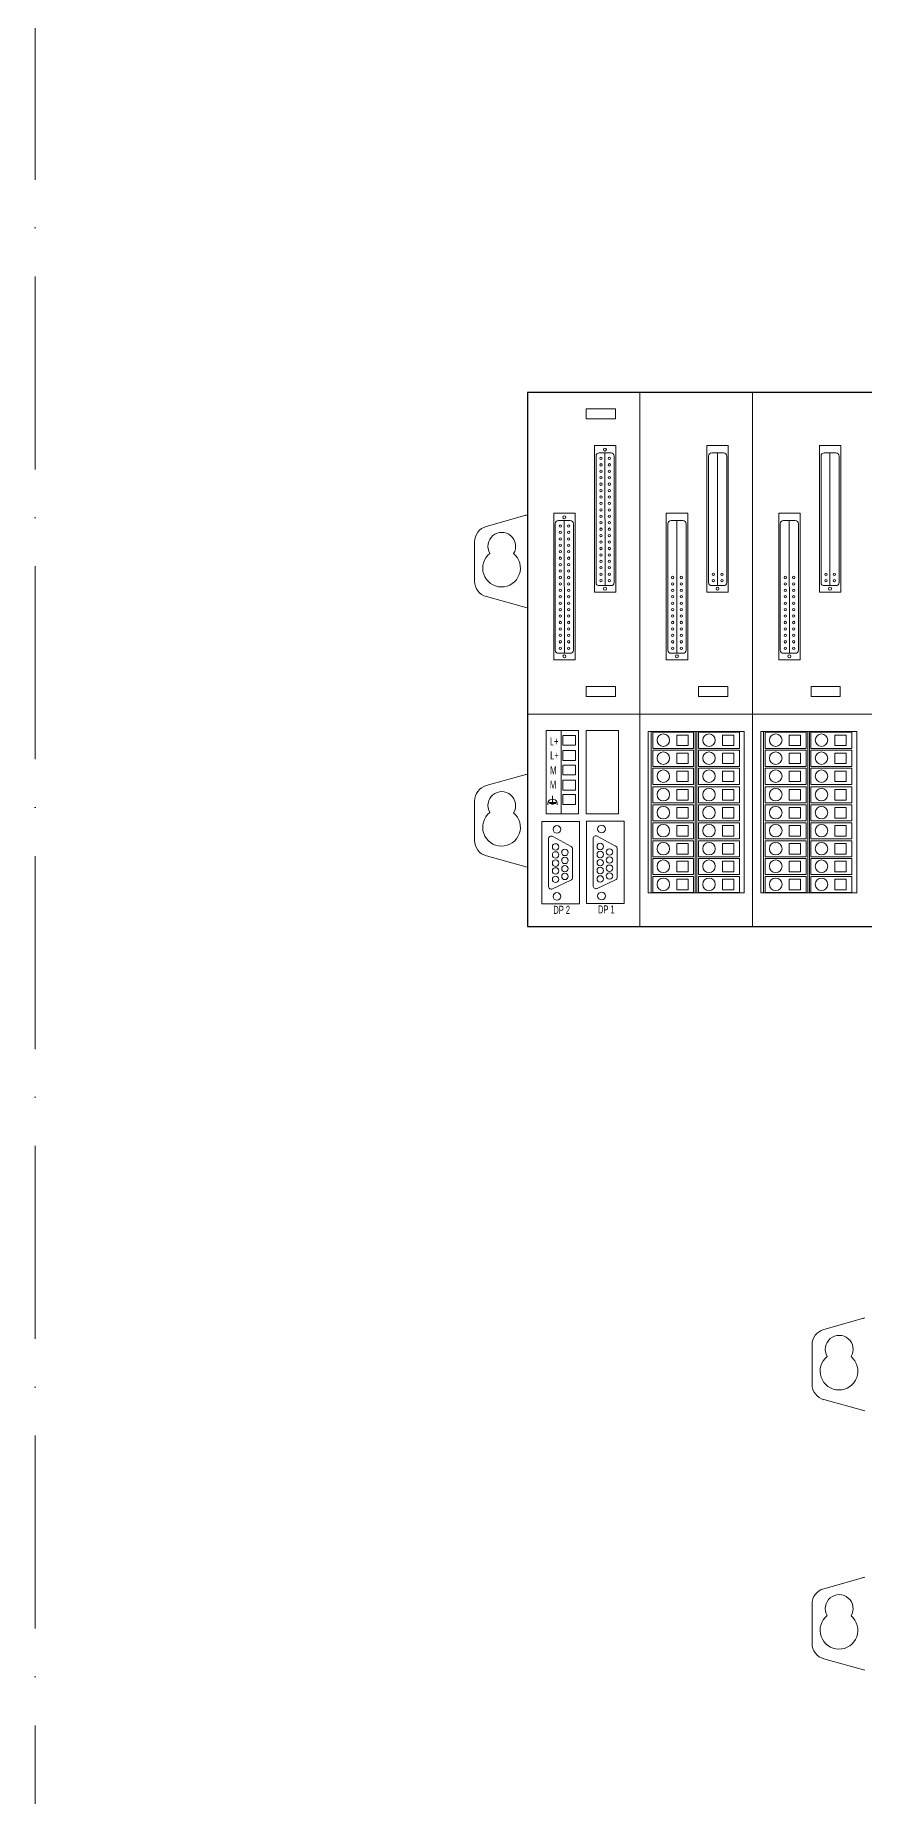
# Model space of a CAD drawing. Header units: millimetres. Extents: x 33157 to 59611, y -29750 to 1750.
# Drawn here: x 54607 to 54865, y -3843 to -3295 of the extents above; entities that cross this region are included whole.
import ezdxf

# ---------------------------------------------------------------- set-up
doc = ezdxf.new("R2010")
doc.units = ezdxf.units.MM
doc.linetypes.add('ACAD_ISO10W100', pattern=[18, 12, -3, 0, -3])
doc.layers.get('0').update_dxf_attribs({"lineweight": 18})
doc.layers.add('细实线', color=7, linetype='Continuous', lineweight=20)
doc.styles.add('HZ', font='arial.ttf')

msp = doc.modelspace()

# ---------------------------------------------------------------- linework, layer by layer
for p, q in [((54794.71, -3405.93), (54794.71, -3571.93)), ((54829.71, -3405.93), (54829.71, -3571.93)), ((54746.91, -3447.54), (54759.66, -3443.95)), ((54759.27, -3444.11), (54759.11, -3444.11)), ((54743.27, -3452.35), (54743.27, -3464.55)), ((54746.95, -3469.38), (54759.66, -3472.84)), ((54759.71, -3505.93), (55144.71, -3505.93)), ((54770.26, -3511.04), (54770.26, -3536.86)), ((54798.2, -3511.34), (54798.2, -3561.48)), ((54798.2, -3511.34), (54811.95, -3511.34)), ((54811.95, -3511.34), (54825.7, -3511.34)), ((54811.95, -3511.34), (54811.95, -3561.48)), ((54812.43, -3511.34), (54812.43, -3561.48)), ((54833.2, -3511.34), (54846.95, -3511.34)), ((54833.2, -3511.34), (54833.2, -3561.48)), ((54846.95, -3511.34), (54846.95, -3561.48)), ((54846.95, -3511.34), (54860.7, -3511.34)), ((54847.43, -3511.34), (54847.43, -3561.48)), ((54746.91, -3528.14), (54759.66, -3524.55)), ((54759.27, -3524.71), (54759.11, -3524.71)), ((54767.5, -3533.36), (54767.5, -3531.3)), ((54743.27, -3532.96), (54743.27, -3545.16)), ((54766.32, -3533.36), (54768.7, -3533.36)), ((54766.59, -3533.65), (54768.51, -3533.65)), ((54767.19, -3533.93), (54767.83, -3533.93)), ((54766.26, -3544.74), (54766.26, -3559.42)), ((54767.58, -3543.95), (54773.27, -3547.04)), ((54773.74, -3556.77), (54773.74, -3547.83)), ((54780.14, -3544.6), (54780.14, -3559.29)), ((54781.46, -3543.82), (54787.16, -3546.91)), ((54787.63, -3556.64), (54787.63, -3547.69)), ((54746.95, -3549.98), (54759.66, -3553.44)), ((54767.53, -3560.23), (54773.23, -3557.58)), ((54781.41, -3560.1), (54787.11, -3557.45)), ((54759.71, -3571.93), (54797.71, -3571.93)), ((54851.91, -3697.23), (54864.66, -3693.64)), ((54864.27, -3693.79), (54864.11, -3693.79)), ((54848.27, -3702.04), (54848.27, -3714.24)), ((54851.95, -3719.06), (54864.66, -3722.53)), ((54851.91, -3777.83), (54864.66, -3774.24)), ((54864.27, -3774.39), (54864.11, -3774.39)), ((54848.27, -3782.64), (54848.27, -3794.84)), ((54851.95, -3799.67), (54864.66, -3803.13))]:
    msp.add_line(p, q)
at = {"lineweight": 30}
msp.add_lwpolyline([(55144.71, -3405.93), (54759.71, -3405.93), (54759.71, -3571.93), (55144.71, -3571.93)], dxfattribs=at)
for points in [[(54777.95, -3410.97), (54777.95, -3414.05), (54787.07, -3414.05), (54787.07, -3410.97)], [(54777.95, -3497.31), (54777.95, -3500.39), (54787.07, -3500.39), (54787.07, -3497.31)], [(54812.95, -3497.31), (54812.95, -3500.39), (54822.07, -3500.39), (54822.07, -3497.31)], [(54847.95, -3497.31), (54847.95, -3500.39), (54857.07, -3500.39), (54857.07, -3497.31)], [(54765.49, -3511.04), (54765.49, -3536.86), (54775.56, -3536.86), (54775.56, -3511.04)], [(54770.77, -3512.52), (54770.77, -3515.59), (54774.7, -3515.59), (54774.7, -3512.52)], [(54777.99, -3511.04), (54777.99, -3536.86), (54788.05, -3536.86), (54788.05, -3511.04)], [(54797.29, -3511.34), (54797.29, -3561.48), (54827.18, -3561.48), (54827.18, -3511.34)], [(54798.69, -3511.55), (54798.69, -3516.55), (54811.43, -3516.55), (54811.43, -3511.55)], [(54806.16, -3512.44), (54806.16, -3515.7), (54809.68, -3515.7), (54809.68, -3512.44)], [(54812.92, -3511.55), (54812.92, -3516.55), (54825.66, -3516.55), (54825.66, -3511.55)], [(54820.4, -3512.44), (54820.4, -3515.7), (54823.91, -3515.7), (54823.91, -3512.44)], [(54832.29, -3511.34), (54832.29, -3561.48), (54862.18, -3561.48), (54862.18, -3511.34)], [(54833.69, -3511.55), (54833.69, -3516.55), (54846.43, -3516.55), (54846.43, -3511.55)], [(54841.16, -3512.44), (54841.16, -3515.7), (54844.68, -3515.7), (54844.68, -3512.44)], [(54847.92, -3511.55), (54847.92, -3516.55), (54860.66, -3516.55), (54860.66, -3511.55)], [(54855.4, -3512.44), (54855.4, -3515.7), (54858.91, -3515.7), (54858.91, -3512.44)], [(54770.77, -3517.26), (54770.77, -3520.33), (54774.7, -3520.33), (54774.7, -3517.26)], [(54770.77, -3521.74), (54770.77, -3524.82), (54774.7, -3524.82), (54774.7, -3521.74)], [(54798.69, -3517.15), (54798.69, -3522.15), (54811.43, -3522.15), (54811.43, -3517.15)], [(54806.16, -3518.04), (54806.16, -3521.3), (54809.68, -3521.3), (54809.68, -3518.04)], [(54812.92, -3517.15), (54812.92, -3522.15), (54825.66, -3522.15), (54825.66, -3517.15)], [(54820.4, -3518.04), (54820.4, -3521.3), (54823.91, -3521.3), (54823.91, -3518.04)], [(54833.69, -3517.15), (54833.69, -3522.15), (54846.43, -3522.15), (54846.43, -3517.15)], [(54841.16, -3518.04), (54841.16, -3521.3), (54844.68, -3521.3), (54844.68, -3518.04)], [(54847.92, -3517.15), (54847.92, -3522.15), (54860.66, -3522.15), (54860.66, -3517.15)], [(54855.4, -3518.04), (54855.4, -3521.3), (54858.91, -3521.3), (54858.91, -3518.04)], [(54770.77, -3526.49), (54770.77, -3529.56), (54774.7, -3529.56), (54774.7, -3526.49)], [(54798.69, -3522.75), (54798.69, -3527.75), (54811.43, -3527.75), (54811.43, -3522.75)], [(54806.16, -3523.64), (54806.16, -3526.9), (54809.68, -3526.9), (54809.68, -3523.64)], [(54812.92, -3522.75), (54812.92, -3527.75), (54825.66, -3527.75), (54825.66, -3522.75)], [(54820.4, -3523.64), (54820.4, -3526.9), (54823.91, -3526.9), (54823.91, -3523.64)], [(54833.69, -3522.75), (54833.69, -3527.75), (54846.43, -3527.75), (54846.43, -3522.75)], [(54841.16, -3523.64), (54841.16, -3526.9), (54844.68, -3526.9), (54844.68, -3523.64)], [(54847.92, -3522.75), (54847.92, -3527.75), (54860.66, -3527.75), (54860.66, -3522.75)], [(54855.4, -3523.64), (54855.4, -3526.9), (54858.91, -3526.9), (54858.91, -3523.64)], [(54770.77, -3530.93), (54770.77, -3534.01), (54774.7, -3534.01), (54774.7, -3530.93)], [(54798.69, -3528.47), (54798.69, -3533.47), (54811.43, -3533.47), (54811.43, -3528.47)], [(54806.16, -3529.37), (54806.16, -3532.63), (54809.68, -3532.63), (54809.68, -3529.37)], [(54812.92, -3528.47), (54812.92, -3533.47), (54825.66, -3533.47), (54825.66, -3528.47)], [(54820.4, -3529.37), (54820.4, -3532.63), (54823.91, -3532.63), (54823.91, -3529.37)], [(54833.69, -3528.47), (54833.69, -3533.47), (54846.43, -3533.47), (54846.43, -3528.47)], [(54841.16, -3529.37), (54841.16, -3532.63), (54844.68, -3532.63), (54844.68, -3529.37)], [(54847.92, -3528.47), (54847.92, -3533.47), (54860.66, -3533.47), (54860.66, -3528.47)], [(54855.4, -3529.37), (54855.4, -3532.63), (54858.91, -3532.63), (54858.91, -3529.37)], [(54798.69, -3534.07), (54798.69, -3539.07), (54811.43, -3539.07), (54811.43, -3534.07)], [(54806.16, -3534.97), (54806.16, -3538.23), (54809.68, -3538.23), (54809.68, -3534.97)], [(54812.92, -3534.07), (54812.92, -3539.07), (54825.66, -3539.07), (54825.66, -3534.07)], [(54820.4, -3534.97), (54820.4, -3538.23), (54823.91, -3538.23), (54823.91, -3534.97)], [(54833.69, -3534.07), (54833.69, -3539.07), (54846.43, -3539.07), (54846.43, -3534.07)], [(54841.16, -3534.97), (54841.16, -3538.23), (54844.68, -3538.23), (54844.68, -3534.97)], [(54847.92, -3534.07), (54847.92, -3539.07), (54860.66, -3539.07), (54860.66, -3534.07)], [(54855.4, -3534.97), (54855.4, -3538.23), (54858.91, -3538.23), (54858.91, -3534.97)], [(54764.18, -3539.28), (54775.89, -3539.28), (54775.89, -3564.89), (54764.18, -3564.89)], [(54778.06, -3539.14), (54789.77, -3539.14), (54789.77, -3564.75), (54778.06, -3564.75)], [(54798.69, -3539.67), (54798.69, -3544.67), (54811.43, -3544.67), (54811.43, -3539.67)], [(54806.16, -3540.57), (54806.16, -3543.83), (54809.68, -3543.83), (54809.68, -3540.57)], [(54812.92, -3539.67), (54812.92, -3544.67), (54825.66, -3544.67), (54825.66, -3539.67)], [(54820.4, -3540.57), (54820.4, -3543.83), (54823.91, -3543.83), (54823.91, -3540.57)], [(54833.69, -3539.67), (54833.69, -3544.67), (54846.43, -3544.67), (54846.43, -3539.67)], [(54841.16, -3540.57), (54841.16, -3543.83), (54844.68, -3543.83), (54844.68, -3540.57)], [(54847.92, -3539.67), (54847.92, -3544.67), (54860.66, -3544.67), (54860.66, -3539.67)], [(54855.4, -3540.57), (54855.4, -3543.83), (54858.91, -3543.83), (54858.91, -3540.57)], [(54798.69, -3545.29), (54798.69, -3550.29), (54811.43, -3550.29), (54811.43, -3545.29)], [(54806.16, -3546.18), (54806.16, -3549.44), (54809.68, -3549.44), (54809.68, -3546.18)], [(54812.92, -3545.29), (54812.92, -3550.29), (54825.66, -3550.29), (54825.66, -3545.29)], [(54820.4, -3546.18), (54820.4, -3549.44), (54823.91, -3549.44), (54823.91, -3546.18)], [(54833.69, -3545.29), (54833.69, -3550.29), (54846.43, -3550.29), (54846.43, -3545.29)], [(54841.16, -3546.18), (54841.16, -3549.44), (54844.68, -3549.44), (54844.68, -3546.18)], [(54847.92, -3545.29), (54847.92, -3550.29), (54860.66, -3550.29), (54860.66, -3545.29)], [(54855.4, -3546.18), (54855.4, -3549.44), (54858.91, -3549.44), (54858.91, -3546.18)], [(54798.69, -3550.75), (54798.69, -3555.75), (54811.43, -3555.75), (54811.43, -3550.75)], [(54806.16, -3551.65), (54806.16, -3554.9), (54809.68, -3554.9), (54809.68, -3551.65)], [(54812.92, -3550.75), (54812.92, -3555.75), (54825.66, -3555.75), (54825.66, -3550.75)], [(54820.4, -3551.65), (54820.4, -3554.9), (54823.91, -3554.9), (54823.91, -3551.65)], [(54833.69, -3550.75), (54833.69, -3555.75), (54846.43, -3555.75), (54846.43, -3550.75)], [(54841.16, -3551.65), (54841.16, -3554.9), (54844.68, -3554.9), (54844.68, -3551.65)], [(54847.92, -3550.75), (54847.92, -3555.75), (54860.66, -3555.75), (54860.66, -3550.75)], [(54855.4, -3551.65), (54855.4, -3554.9), (54858.91, -3554.9), (54858.91, -3551.65)], [(54798.69, -3556.38), (54798.69, -3561.38), (54811.43, -3561.38), (54811.43, -3556.38)], [(54806.16, -3557.27), (54806.16, -3560.53), (54809.68, -3560.53), (54809.68, -3557.27)], [(54812.92, -3556.38), (54812.92, -3561.38), (54825.66, -3561.38), (54825.66, -3556.38)], [(54820.4, -3557.27), (54820.4, -3560.53), (54823.91, -3560.53), (54823.91, -3557.27)], [(54833.69, -3556.38), (54833.69, -3561.38), (54846.43, -3561.38), (54846.43, -3556.38)], [(54841.16, -3557.27), (54841.16, -3560.53), (54844.68, -3560.53), (54844.68, -3557.27)], [(54847.92, -3556.38), (54847.92, -3561.38), (54860.66, -3561.38), (54860.66, -3556.38)], [(54855.4, -3557.27), (54855.4, -3560.53), (54858.91, -3560.53), (54858.91, -3557.27)]]:
    msp.add_lwpolyline(points, close=True)
for centre, radius in [((54801.98, -3514), 1.95), ((54816.21, -3514), 1.95), ((54836.98, -3514), 1.95), ((54851.21, -3514), 1.95), ((54801.98, -3519.6), 1.95), ((54816.21, -3519.6), 1.95), ((54836.98, -3519.6), 1.95), ((54851.21, -3519.6), 1.95), ((54801.98, -3525.2), 1.95), ((54816.21, -3525.2), 1.95), ((54836.98, -3525.2), 1.95), ((54851.21, -3525.2), 1.95), ((54801.98, -3530.93), 1.95), ((54816.21, -3530.93), 1.95), ((54836.98, -3530.93), 1.95), ((54851.21, -3530.93), 1.95), ((54801.98, -3536.53), 1.95), ((54816.21, -3536.53), 1.95), ((54836.98, -3536.53), 1.95), ((54851.21, -3536.53), 1.95), ((54768.88, -3541.75), 1.2), ((54782.76, -3541.62), 1.2), ((54801.98, -3542.13), 1.95), ((54816.21, -3542.13), 1.95), ((54836.98, -3542.13), 1.95), ((54851.21, -3542.13), 1.95), ((54768.47, -3547.19), 0.994), ((54768.47, -3549.68), 0.994), ((54771.37, -3548.9), 0.994), ((54782.36, -3547.06), 0.994), ((54782.36, -3549.55), 0.994), ((54785.25, -3548.77), 0.994), ((54801.98, -3547.75), 1.95), ((54816.21, -3547.75), 1.95), ((54836.98, -3547.75), 1.95), ((54851.21, -3547.75), 1.95), ((54768.47, -3552.24), 0.994), ((54768.47, -3554.65), 0.994), ((54771.37, -3551.39), 0.994), ((54771.37, -3553.95), 0.994), ((54782.36, -3552.1), 0.994), ((54782.36, -3554.52), 0.994), ((54785.25, -3551.26), 0.994), ((54785.25, -3553.81), 0.994), ((54801.98, -3553.21), 1.95), ((54816.21, -3553.21), 1.95), ((54836.98, -3553.21), 1.95), ((54851.21, -3553.21), 1.95), ((54768.47, -3557.28), 0.994), ((54771.37, -3556.36), 0.994), ((54782.36, -3557.15), 0.994), ((54785.25, -3556.23), 0.994), ((54801.98, -3558.84), 1.95), ((54816.21, -3558.84), 1.95), ((54836.98, -3558.84), 1.95), ((54851.21, -3558.84), 1.95), ((54768.88, -3562.58), 1.2), ((54782.76, -3562.45), 1.2)]:
    msp.add_circle(centre, radius)
for centre, radius, start, end in [((54748.27, -3452.35), 5, 105.7247, 180), ((54751.72, -3453.72), 4.32, 328.3, 210.6524), ((54751.65, -3460.5), 5.86, 128.6083, 50.3442), ((54748.27, -3464.55), 5, 180, 254.7449), ((54748.27, -3532.96), 5, 105.7247, 180), ((54751.72, -3534.32), 4.32, 328.3, 210.6524), ((54767.5, -3533.81), 1.47, 350.3006, 189.6994), ((54751.65, -3541.1), 5.86, 128.6083, 50.3442), ((54781.04, -3544.6), 0.895, 61.5158, 180), ((54748.27, -3545.16), 5, 180, 254.7449), ((54767.15, -3544.74), 0.895, 61.5158, 180), ((54772.85, -3547.83), 0.895, 0, 61.5158), ((54786.73, -3547.69), 0.895, 0, 61.5158), ((54767.15, -3559.42), 0.895, 180, 294.9385), ((54772.85, -3556.77), 0.895, 294.9385, 0), ((54781.04, -3559.29), 0.895, 180, 294.9385), ((54786.73, -3556.64), 0.895, 294.9385, 0), ((54853.27, -3702.04), 5, 105.7247, 180), ((54856.72, -3703.4), 4.32, 328.3, 210.6524), ((54856.65, -3710.19), 5.86, 128.6083, 50.3442), ((54853.27, -3714.24), 5, 180, 254.7449), ((54853.27, -3782.64), 5, 105.7247, 180), ((54856.72, -3784.01), 4.32, 328.3, 210.6524), ((54856.65, -3790.79), 5.86, 128.6083, 50.3442), ((54853.27, -3794.84), 5, 180, 254.7449)]:
    msp.add_arc(centre, radius, start, end)
at = {"layer": '细实线', "linetype": 'ACAD_ISO10W100', "ltscale": 5}
msp.add_line((54606.56, -3009.45), (54606.56, -4334.75), dxfattribs=at)
at = {"layer": '细实线'}
for p, q in [((54794.71, -3405.93), (54794.71, -3571.93)), ((54794.71, -3405.93), (54794.71, -3571.93)), ((54783.83, -3424.7), (54783.85, -3465.98)), ((54818.83, -3424.7), (54818.85, -3465.98)), ((54853.83, -3424.7), (54853.85, -3465.98)), ((54853.83, -3424.7), (54853.85, -3465.98)), ((54771.19, -3445.72), (54771.21, -3487)), ((54806.19, -3445.72), (54806.21, -3487)), ((54841.19, -3445.72), (54841.21, -3487)), ((54841.19, -3445.72), (54841.21, -3487))]:
    msp.add_line(p, q, dxfattribs=at)
for points in [[(54780.54, -3422.42), (54787.21, -3422.42), (54787.21, -3467.96), (54780.54, -3467.96)], [(54815.54, -3422.42), (54822.21, -3422.42), (54822.21, -3467.96), (54815.54, -3467.96)], [(54850.54, -3422.42), (54857.21, -3422.42), (54857.21, -3467.96), (54850.54, -3467.96)], [(54767.91, -3443.44), (54774.58, -3443.44), (54774.58, -3488.98), (54767.91, -3488.98)], [(54802.91, -3443.44), (54809.58, -3443.44), (54809.58, -3488.98), (54802.91, -3488.98)], [(54837.91, -3443.44), (54844.58, -3443.44), (54844.58, -3488.98), (54837.91, -3488.98)]]:
    msp.add_lwpolyline(points, close=True, dxfattribs=at)
for points in [[(54782.06, -3424.68), (54785.72, -3424.68, -0.414214), (54786.72, -3425.68), (54786.72, -3464.96, -0.414214), (54785.72, -3465.96), (54782.06, -3465.96, -0.414214), (54781.06, -3464.96), (54781.06, -3425.68, -0.414214)], [(54817.06, -3424.68), (54820.72, -3424.68, -0.414214), (54821.72, -3425.68), (54821.72, -3464.96, -0.414214), (54820.72, -3465.96), (54817.06, -3465.96, -0.414214), (54816.06, -3464.96), (54816.06, -3425.68, -0.414214)], [(54852.06, -3424.68), (54855.72, -3424.68, -0.414214), (54856.72, -3425.68), (54856.72, -3464.96, -0.414214), (54855.72, -3465.96), (54852.06, -3465.96, -0.414214), (54851.06, -3464.96), (54851.06, -3425.68, -0.414214)], [(54769.39, -3445.72), (54773.05, -3445.72, -0.414214), (54774.05, -3446.72), (54774.05, -3486, -0.414214), (54773.05, -3487), (54769.39, -3487, -0.414214), (54768.39, -3486), (54768.39, -3446.72, -0.414214)], [(54804.39, -3445.72), (54808.05, -3445.72, -0.414214), (54809.05, -3446.72), (54809.05, -3486, -0.414214), (54808.05, -3487), (54804.39, -3487, -0.414214), (54803.39, -3486), (54803.39, -3446.72, -0.414214)], [(54839.39, -3445.72), (54843.05, -3445.72, -0.414214), (54844.05, -3446.72), (54844.05, -3486, -0.414214), (54843.05, -3487), (54839.39, -3487, -0.414214), (54838.39, -3486), (54838.39, -3446.72, -0.414214)]]:
    msp.add_lwpolyline(points, format="xyb", close=True, dxfattribs=at)
for centre, radius in [((54783.83, -3423.65), 0.462), ((54782.58, -3426.4), 0.373), ((54782.58, -3428.4), 0.373), ((54785.21, -3426.4), 0.373), ((54785.21, -3428.4), 0.373), ((54782.58, -3430.4), 0.373), ((54782.58, -3432.4), 0.373), ((54782.58, -3434.4), 0.373), ((54785.21, -3430.4), 0.373), ((54785.21, -3432.4), 0.373), ((54785.21, -3434.4), 0.373), ((54782.58, -3436.4), 0.373), ((54782.58, -3438.4), 0.373), ((54785.21, -3436.4), 0.373), ((54785.21, -3438.4), 0.373), ((54771.19, -3444.67), 0.462), ((54782.58, -3440.4), 0.373), ((54782.58, -3442.4), 0.373), ((54782.58, -3444.4), 0.373), ((54785.21, -3440.4), 0.373), ((54785.21, -3442.4), 0.373), ((54785.21, -3444.4), 0.373), ((54769.94, -3447.42), 0.373), ((54769.94, -3449.42), 0.373), ((54772.58, -3447.42), 0.373), ((54772.58, -3449.42), 0.373), ((54782.58, -3446.4), 0.373), ((54782.58, -3448.4), 0.373), ((54782.58, -3450.4), 0.373), ((54785.21, -3446.4), 0.373), ((54785.21, -3448.4), 0.373), ((54785.21, -3450.4), 0.373), ((54769.94, -3451.42), 0.373), ((54769.94, -3453.42), 0.373), ((54769.94, -3455.42), 0.373), ((54772.58, -3451.42), 0.373), ((54772.58, -3453.42), 0.373), ((54772.58, -3455.42), 0.373), ((54782.58, -3452.4), 0.373), ((54782.58, -3454.4), 0.373), ((54782.58, -3456.4), 0.373), ((54785.21, -3452.4), 0.373), ((54785.21, -3454.4), 0.373), ((54785.21, -3456.4), 0.373), ((54769.94, -3457.42), 0.373), ((54769.94, -3459.42), 0.373), ((54769.94, -3461.42), 0.373), ((54772.58, -3457.42), 0.373), ((54772.58, -3459.42), 0.373), ((54772.58, -3461.42), 0.373), ((54782.58, -3458.4), 0.373), ((54782.58, -3460.4), 0.373), ((54785.21, -3458.4), 0.373), ((54785.21, -3460.4), 0.373), ((54769.94, -3463.42), 0.373), ((54769.94, -3465.42), 0.373), ((54769.94, -3467.42), 0.373), ((54772.58, -3463.42), 0.373), ((54772.58, -3465.42), 0.373), ((54772.58, -3467.42), 0.373), ((54782.58, -3462.4), 0.373), ((54782.58, -3464.4), 0.373), ((54783.85, -3466.9), 0.462), ((54785.21, -3462.4), 0.373), ((54785.21, -3464.4), 0.373), ((54804.94, -3463.42), 0.373), ((54804.94, -3465.42), 0.373), ((54804.94, -3467.42), 0.373), ((54807.58, -3463.42), 0.373), ((54807.58, -3465.42), 0.373), ((54807.58, -3467.42), 0.373), ((54817.58, -3462.4), 0.373), ((54817.58, -3464.4), 0.373), ((54818.85, -3466.9), 0.462), ((54820.21, -3462.4), 0.373), ((54820.21, -3464.4), 0.373), ((54839.94, -3463.42), 0.373), ((54839.94, -3465.42), 0.373), ((54839.94, -3467.42), 0.373), ((54842.58, -3463.42), 0.373), ((54842.58, -3465.42), 0.373), ((54842.58, -3467.42), 0.373), ((54852.58, -3462.4), 0.373), ((54852.58, -3464.4), 0.373), ((54853.85, -3466.9), 0.462), ((54855.21, -3462.4), 0.373), ((54855.21, -3464.4), 0.373), ((54769.94, -3469.42), 0.373), ((54769.94, -3471.42), 0.373), ((54772.58, -3469.42), 0.373), ((54772.58, -3471.42), 0.373), ((54804.94, -3469.42), 0.373), ((54804.94, -3471.42), 0.373), ((54807.58, -3469.42), 0.373), ((54807.58, -3471.42), 0.373), ((54839.94, -3469.42), 0.373), ((54839.94, -3471.42), 0.373), ((54842.58, -3469.42), 0.373), ((54842.58, -3471.42), 0.373), ((54769.94, -3473.42), 0.373), ((54769.94, -3475.42), 0.373), ((54769.94, -3477.42), 0.373), ((54772.58, -3473.42), 0.373), ((54772.58, -3475.42), 0.373), ((54772.58, -3477.42), 0.373), ((54804.94, -3473.42), 0.373), ((54804.94, -3475.42), 0.373), ((54804.94, -3477.42), 0.373), ((54807.58, -3473.42), 0.373), ((54807.58, -3475.42), 0.373), ((54807.58, -3477.42), 0.373), ((54839.94, -3473.42), 0.373), ((54839.94, -3475.42), 0.373), ((54839.94, -3477.42), 0.373), ((54842.58, -3473.42), 0.373), ((54842.58, -3475.42), 0.373), ((54842.58, -3477.42), 0.373), ((54769.94, -3479.42), 0.373), ((54769.94, -3481.42), 0.373), ((54769.94, -3483.42), 0.373), ((54772.58, -3479.42), 0.373), ((54772.58, -3481.42), 0.373), ((54772.58, -3483.42), 0.373), ((54804.94, -3479.42), 0.373), ((54804.94, -3481.42), 0.373), ((54804.94, -3483.42), 0.373), ((54807.58, -3479.42), 0.373), ((54807.58, -3481.42), 0.373), ((54807.58, -3483.42), 0.373), ((54839.94, -3479.42), 0.373), ((54839.94, -3481.42), 0.373), ((54839.94, -3483.42), 0.373), ((54842.58, -3479.42), 0.373), ((54842.58, -3481.42), 0.373), ((54842.58, -3483.42), 0.373), ((54769.94, -3485.42), 0.373), ((54771.21, -3487.92), 0.462), ((54772.58, -3485.42), 0.373), ((54804.94, -3485.42), 0.373), ((54806.21, -3487.92), 0.462), ((54807.58, -3485.42), 0.373), ((54839.94, -3485.42), 0.373), ((54841.21, -3487.92), 0.462), ((54842.58, -3485.42), 0.373)]:
    msp.add_circle(centre, radius, dxfattribs=at)

# ---------------------------------------------------------------- texts
at = {"color": 7, "linetype": 'Continuous', "style": 'HZ', "width": 0.67}
for s, height, p in [('L+', 2.488, (54766.7, -3515.63)), ('L+', 2.488, (54766.8, -3520.01)), ('M', 2.49, (54766.7, -3529.09)), ('M', 2.49, (54766.8, -3524.6))]:
    msp.add_text(s, height=height, dxfattribs=at).set_placement(p)
at = {"color": 7, "linetype": 'Continuous', "char_height": 2.4883, "attachment_point": 7, "style": 'HZ'}
for s, insert, width in [('{\\W0.67;DP 2}', (54767.79, -3568), 7.3136), ('{\\W0.67;DP 1}', (54781.67, -3567.87), 6.8561)]:
    msp.add_mtext(s, dxfattribs=dict(at, insert=insert, width=width))

doc.saveas('drawing.dxf')
